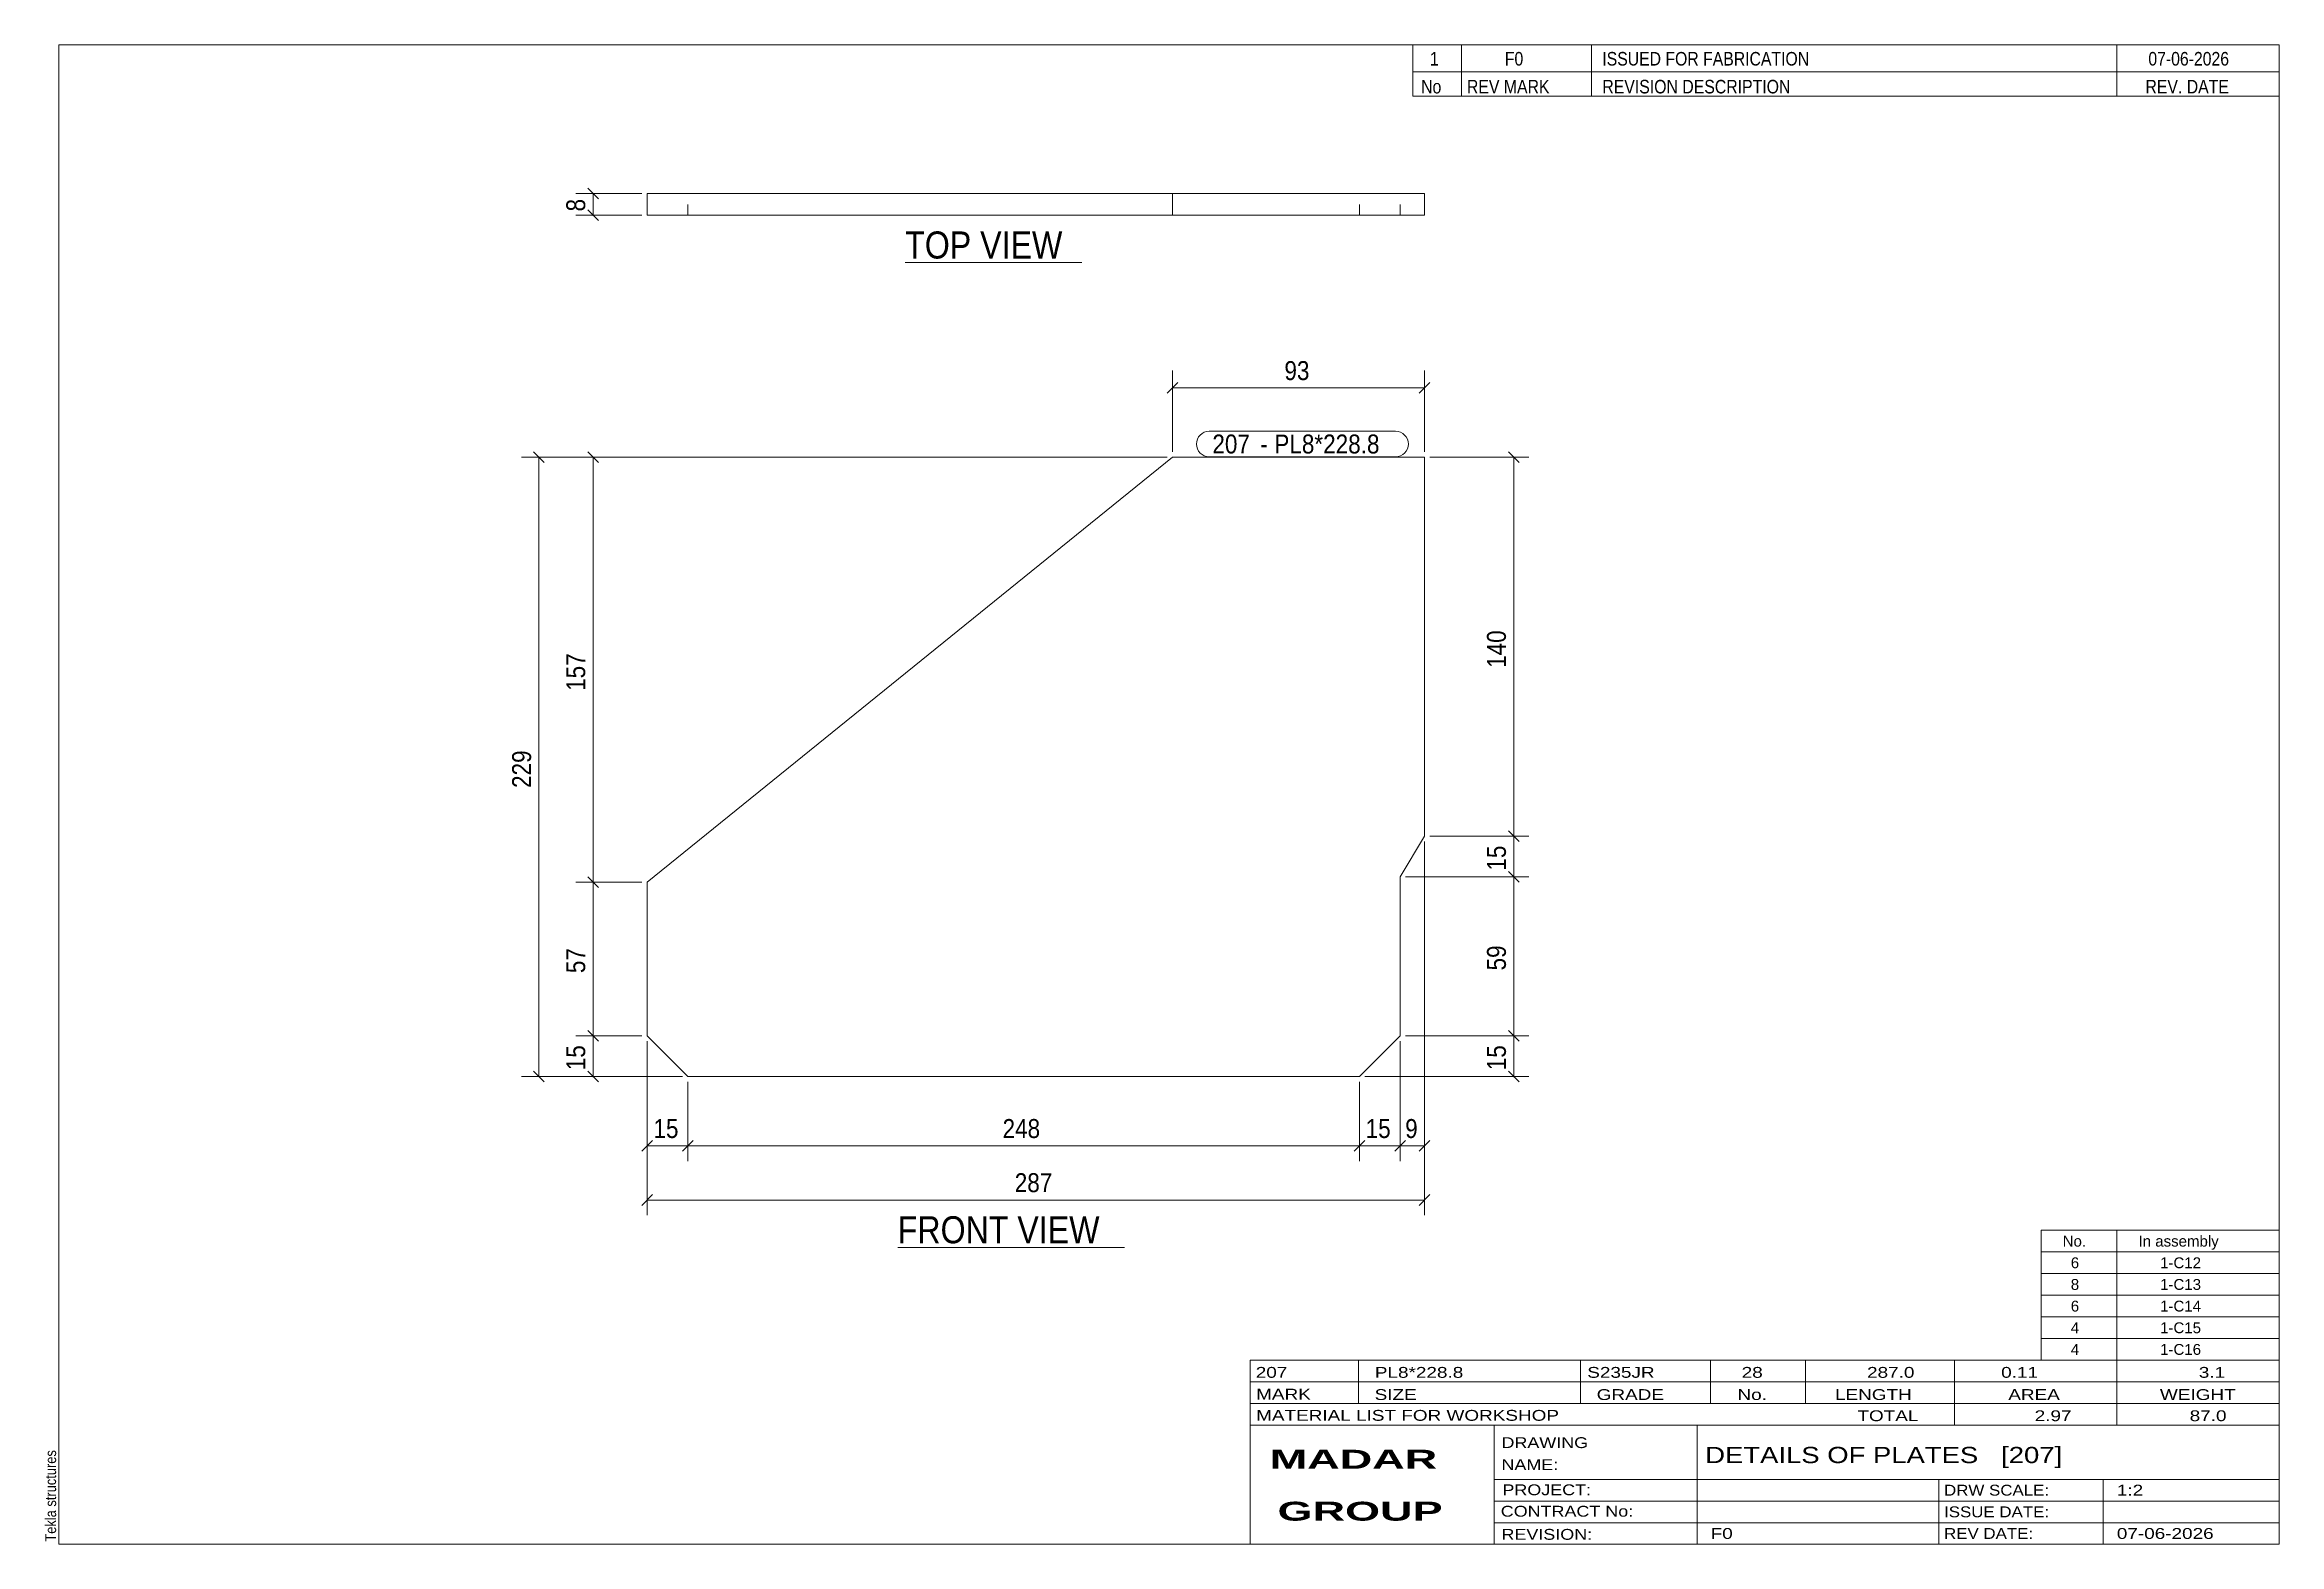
# Model space of a CAD drawing. Header units: millimetres. Extents: x 2 to 415, y 5 to 282.
import ezdxf

# ---------------------------------------------------------------- set-up
doc = ezdxf.new("R2010")
doc.units = ezdxf.units.MM
doc.linetypes.add('XKITLINE00', pattern=[0])
doc.linetypes.add('XKITLINE02', pattern=[4, 2, -2])
for name, color, linetype, lineweight in [('Dimensions', 7, 'Continuous', 0), ('DrawingSheet', 5, 'Continuous', 0), ('OtherObjectType', 7, 'Continuous', 0), ('Part', 2, 'Continuous', 0), ('PartMark', 7, 'Continuous', 0)]:
    doc.layers.add(name, color=color, linetype=linetype, lineweight=lineweight)
doc.styles.add('ARIAL', font='ARIAL.TTF')
doc.styles.add('ARIAL_BOLD', font='ARIALBD.TTF')
doc.styles.add('ARIAL_NARROW', font='ARIALN.TTF')

# ---------------------------------------------------------------- blocks, each defined once
blk = doc.blocks.new('*A1')
at = {"layer": 'Part', "color": 2, "linetype": 'XKITLINE00', "lineweight": 0}
for p, q in [((210.65, 205.7875), (113.65, 127.2875)), ((257.15, 205.7875), (210.65, 205.7875)), ((257.15, 135.7875), (257.15, 205.7875)), ((252.65, 128.2875), (257.15, 135.7875)), ((252.65, 128.2875), (252.65, 98.9125)), ((113.65, 127.2875), (113.65, 98.9125)), ((113.65, 98.9125), (121.15, 91.4125)), ((245.15, 91.4125), (252.65, 98.9125)), ((121.15, 91.4125), (245.15, 91.4125))]:
    blk.add_line(p, q, dxfattribs=at)
blk = doc.blocks.new('*A2')
at = {"layer": 'Part', "color": 2, "linetype": 'XKITLINE00', "lineweight": 0}
for p, q in [((113.65, 250.5), (113.65, 254.5)), ((257.15, 254.5), (113.65, 254.5)), ((210.65, 254.5), (210.65, 250.5)), ((257.15, 250.5), (257.15, 254.5)), ((257.15, 250.5), (113.65, 250.5))]:
    blk.add_line(p, q, dxfattribs=at)
at = {"layer": 'Part', "color": 7, "linetype": 'XKITLINE02', "lineweight": 0}
for p, q in [((121.15, 250.5), (121.15, 254.5)), ((245.15, 250.5), (245.15, 254.5)), ((252.65, 250.5), (252.65, 254.5))]:
    blk.add_line(p, q, dxfattribs=at)
blk = doc.blocks.new('*A3')
at = {"layer": 'DrawingSheet', "color": 5, "linetype": 'XKITLINE00', "lineweight": 0}
for p, q in [((415, 282), (5, 282)), ((5, 282), (5, 5)), ((415, 5), (415, 282)), ((5, 5), (415, 5))]:
    blk.add_line(p, q, dxfattribs=at)
at = {"layer": 'DrawingSheet', "color": 5, "style": 'ARIAL', "width": 0.85}
blk.add_text('Tekla structures', height=2, rotation=90, dxfattribs=at).set_placement((4.5, 5.5))
blk = doc.blocks.new('*A4')
at = {"layer": 'OtherObjectType', "color": 7, "linetype": 'XKITLINE00', "lineweight": 0}
for p, q in [((371, 63), (415, 63)), ((371, 59), (371, 63)), ((385, 59), (385, 63)), ((415, 59), (415, 63)), ((371, 59), (415, 59)), ((371, 55), (371, 59)), ((385, 55), (385, 59)), ((415, 55), (415, 59)), ((371, 55), (415, 55)), ((371, 51), (371, 55)), ((385, 51), (385, 55)), ((415, 51), (415, 55)), ((371, 51), (415, 51)), ((371, 47), (371, 51)), ((385, 47), (385, 51)), ((415, 47), (415, 51)), ((371, 47), (415, 47)), ((371, 43), (371, 47)), ((385, 43), (385, 47)), ((415, 43), (415, 47)), ((371, 43), (415, 43)), ((371, 39), (371, 43)), ((385, 39), (385, 43)), ((415, 39), (415, 43)), ((371, 39), (415, 39))]:
    blk.add_line(p, q, dxfattribs=at)
at = {"layer": 'OtherObjectType', "color": 7, "style": 'ARIAL_NARROW', "width": 1.211571}
for s, p in [('No.', (375, 60)), ('In assembly', (389, 60)), ('6', (376.5, 56)), ('1-C12', (392.99, 56)), ('8', (376.5, 52)), ('1-C13', (392.99, 52)), ('6', (376.5, 48)), ('1-C14', (392.99, 48)), ('4', (376.5, 44)), ('1-C15', (392.99, 44)), ('4', (376.5, 40)), ('1-C16', (392.99, 40))]:
    blk.add_text(s, height=2, dxfattribs=at).set_placement(p)
blk = doc.blocks.new('*A5')
at = {"layer": 'OtherObjectType', "color": 7, "linetype": 'XKITLINE00', "lineweight": 0}
for p, q in [((255, 282), (415, 282)), ((415, 282), (255, 282)), ((255, 282), (255, 277)), ((264, 282), (264, 277)), ((288, 282), (288, 277)), ((385, 282), (385, 277)), ((415, 282), (415, 277)), ((255, 277), (415, 277)), ((255, 277), (255, 272.5)), ((255, 277), (415, 277)), ((264, 277), (264, 272.5)), ((288, 277), (288, 272.5)), ((385, 277), (385, 272.5)), ((415, 277), (415, 272.5)), ((415, 272.5), (255, 272.5))]:
    blk.add_line(p, q, dxfattribs=at)
at = {"layer": 'OtherObjectType', "color": 7, "style": 'ARIAL_NARROW'}
for s, width, p in [('1', 1.017001, (258.16, 278.15)), ('F0', 1.017001, (272, 278.15)), ('ISSUED FOR FABRICATION', 1.017001, (290, 278.15)), ('07-06-2026', 1.017001, (390.82, 278.15)), ('No', 1.02, (256.54, 273)), ('REV MARK', 1.02, (265, 273)), ('REVISION DESCRIPTION', 1.02, (290, 273)), ('REV. DATE', 1.02, (390.28, 273))]:
    blk.add_text(s, height=2.5, dxfattribs=dict(at, width=width)).set_placement(p)
blk = doc.blocks.new('*A6')
at = {"layer": 'OtherObjectType', "color": 7, "linetype": 'XKITLINE00', "lineweight": 0}
for p, q in [((225, 39), (415, 39)), ((225, 39), (225, 35)), ((225, 39), (415, 39)), ((245, 35), (245, 39)), ((286, 35), (286, 39)), ((310, 35), (310, 39)), ((327.5, 35), (327.5, 39)), ((355, 35), (355, 39)), ((385, 35), (385, 39)), ((415, 35), (415, 39)), ((225, 35), (415, 35)), ((225, 35), (225, 5)), ((225, 35), (415, 35)), ((245, 31), (245, 35)), ((286, 31), (286, 35)), ((310, 31), (310, 35)), ((327.5, 31), (327.5, 35)), ((355, 31), (355, 35)), ((385, 31), (385, 35)), ((415, 31), (415, 35)), ((225, 31), (415, 31)), ((355, 27), (355, 31)), ((385, 27), (385, 31)), ((415, 27), (415, 31)), ((225, 27), (415, 27)), ((270, 21), (270, 27)), ((307.5, 17), (307.5, 27)), ((415, 21), (415, 27)), ((270, 21), (270, 5)), ((415, 17), (415, 21)), ((270, 17), (415, 17)), ((307.5, 5), (307.5, 17)), ((352.16, 13), (352.16, 17)), ((382.5, 5), (382.5, 17)), ((415, 13), (415, 17)), ((270, 13), (415, 13)), ((352.16, 5), (352.16, 13)), ((415, 9), (415, 13)), ((270, 9), (415, 9)), ((415, 5), (415, 9)), ((225, 5), (415, 5)), ((262.5, 5), (415, 5))]:
    blk.add_line(p, q, dxfattribs=at)
at = {"layer": 'OtherObjectType', "color": 7, "style": 'ARIAL_NARROW'}
for s, height, width, p in [('207', 2, 1.525501, (226.01, 35.76)), ('PL8*228.8', 2, 1.525501, (248, 35.76)), ('S235JR', 2, 1.525501, (287.22, 35.76)), ('28', 2, 1.525501, (315.73, 35.76)), ('287.0', 2, 1.525501, (338.88, 35.76)), ('0.11', 2, 1.525501, (363.64, 35.76)), ('3.1', 2, 1.525501, (400.14, 35.76)), ('MARK', 2, 1.525501, (226.08, 31.73)), ('SIZE', 2, 1.525501, (247.96, 31.66)), ('GRADE', 2, 1.525501, (288.96, 31.66)), ('No.', 2, 1.525501, (314.96, 31.66)), ('LENGTH', 2, 1.525501, (332.96, 31.66)), ('AREA', 2, 1.525501, (364.96, 31.66)), ('WEIGHT', 2, 1.525501, (392.96, 31.66)), ('MATERIAL LIST FOR WORKSHOP', 2, 1.525501, (226.08, 27.82)), ('TOTAL', 2, 1.525501, (337.1, 27.75)), ('2.97', 2, 1.525501, (369.83, 27.75)), ('87.0', 2, 1.525501, (398.45, 27.75)), ('DRAWING', 2, 1.445, (271.38, 22.78)), ('NAME:', 2, 1.445, (271.38, 18.72)), ('DETAILS OF PLATES   [207]', 3, 1.474651, (309, 20)), ('PROJECT:', 2, 1.445, (271.55, 14.07)), ('DRW SCALE:', 2, 1.36, (353.1, 14)), ('1:2', 2, 1.525501, (385, 14)), ('CONTRACT No:', 2, 1.445, (271.25, 10.11)), ('ISSUE DATE:', 2, 1.36, (353.1, 10)), ('REVISION:', 2, 1.445, (271.38, 5.84)), ('F0', 2, 1.525501, (310, 6)), ('REV DATE:', 2, 1.36, (353.1, 6)), ('07-06-2026', 2, 1.525501, (385, 6))]:
    blk.add_text(s, height=height, dxfattribs=dict(at, width=width)).set_placement(p)
at = {"layer": 'OtherObjectType', "color": 1, "style": 'ARIAL_BOLD', "width": 1.7}
for s, p in [('MADAR ', (228.58, 18.97)), ('GROUP', (230.03, 9.37))]:
    blk.add_text(s, height=3.5, dxfattribs=at).set_placement(p)
blk = doc.blocks.new('*A7')
at = {"layer": 'Dimensions', "color": 7, "linetype": 'XKITLINE00', "lineweight": 0}
for p, q in [((92.66, 206.78), (94.64, 204.8)), ((209.65, 205.79), (90.45, 205.79)), ((93.65, 91.41), (93.65, 205.79)), ((120.15, 91.41), (90.45, 91.41)), ((92.66, 92.4), (94.64, 90.42))]:
    blk.add_line(p, q, dxfattribs=at)
at = {"layer": 'Dimensions', "color": 3}
for p in [(93.65, 205.79), (93.65, 91.41)]:
    blk.add_point(p, dxfattribs=at)
at = {"layer": 'Dimensions', "color": 3, "style": 'ARIAL', "width": 0.85}
blk.add_text('229', height=3.5, rotation=90.0002, dxfattribs=at).set_placement((92.2, 144.71))
blk = doc.blocks.new('*A8')
at = {"layer": 'Dimensions', "color": 7, "linetype": 'XKITLINE00', "lineweight": 0}
for p, q in [((102.66, 99.9), (104.64, 97.92)), ((112.65, 98.91), (100.45, 98.91)), ((103.65, 91.41), (103.65, 98.91)), ((120.15, 91.41), (100.45, 91.41)), ((102.66, 92.4), (104.64, 90.42))]:
    blk.add_line(p, q, dxfattribs=at)
at = {"layer": 'Dimensions', "color": 3}
for p in [(103.65, 98.91), (103.65, 91.41)]:
    blk.add_point(p, dxfattribs=at)
at = {"layer": 'Dimensions', "color": 3, "style": 'ARIAL', "width": 0.85}
blk.add_text('15', height=3.5, rotation=90.0002, dxfattribs=at).set_placement((102.2, 92.57))
blk = doc.blocks.new('*A9')
at = {"layer": 'Dimensions', "color": 7, "linetype": 'XKITLINE00', "lineweight": 0}
for p, q in [((102.66, 128.28), (104.64, 126.3)), ((112.65, 127.29), (100.45, 127.29)), ((103.65, 98.91), (103.65, 127.29)), ((102.66, 99.9), (104.64, 97.92)), ((112.65, 98.91), (100.45, 98.91))]:
    blk.add_line(p, q, dxfattribs=at)
at = {"layer": 'Dimensions', "color": 3}
for p in [(103.65, 127.29), (103.65, 98.91)]:
    blk.add_point(p, dxfattribs=at)
at = {"layer": 'Dimensions', "color": 3, "style": 'ARIAL', "width": 0.85}
blk.add_text('57', height=3.5, rotation=90.0002, dxfattribs=at).set_placement((102.2, 110.5))
blk = doc.blocks.new('*A10')
at = {"layer": 'Dimensions', "color": 7, "linetype": 'XKITLINE00', "lineweight": 0}
for p, q in [((102.66, 206.78), (104.64, 204.8)), ((209.65, 205.79), (100.45, 205.79)), ((103.65, 127.29), (103.65, 205.79)), ((102.66, 128.28), (104.64, 126.3)), ((112.65, 127.29), (100.45, 127.29))]:
    blk.add_line(p, q, dxfattribs=at)
at = {"layer": 'Dimensions', "color": 3}
for p in [(103.65, 205.79), (103.65, 127.29)]:
    blk.add_point(p, dxfattribs=at)
at = {"layer": 'Dimensions', "color": 3, "style": 'ARIAL', "width": 0.85}
blk.add_text('157', height=3.5, rotation=90.0002, dxfattribs=at).set_placement((102.2, 162.64))
blk = doc.blocks.new('*A11')
at = {"layer": 'Dimensions', "color": 7, "linetype": 'XKITLINE00', "lineweight": 0}
for p, q in [((272.66, 99.9), (274.64, 97.92)), ((253.65, 98.91), (276.45, 98.91)), ((273.65, 91.41), (273.65, 98.91)), ((246.15, 91.41), (276.45, 91.41)), ((272.66, 92.4), (274.64, 90.42))]:
    blk.add_line(p, q, dxfattribs=at)
at = {"layer": 'Dimensions', "color": 3}
for p in [(273.65, 98.91), (273.65, 91.41)]:
    blk.add_point(p, dxfattribs=at)
at = {"layer": 'Dimensions', "color": 3, "style": 'ARIAL', "width": 0.85}
blk.add_text('15', height=3.5, rotation=90.0002, dxfattribs=at).set_placement((272.2, 92.57))
blk = doc.blocks.new('*A12')
at = {"layer": 'Dimensions', "color": 7, "linetype": 'XKITLINE00', "lineweight": 0}
for p, q in [((253.65, 128.29), (276.45, 128.29)), ((272.66, 129.28), (274.64, 127.3)), ((273.65, 98.91), (273.65, 128.29)), ((272.66, 99.9), (274.64, 97.92)), ((253.65, 98.91), (276.45, 98.91))]:
    blk.add_line(p, q, dxfattribs=at)
at = {"layer": 'Dimensions', "color": 3}
for p in [(273.65, 128.29), (273.65, 98.91)]:
    blk.add_point(p, dxfattribs=at)
at = {"layer": 'Dimensions', "color": 3, "style": 'ARIAL', "width": 0.85}
blk.add_text('59', height=3.5, rotation=90.0002, dxfattribs=at).set_placement((272.2, 111))
blk = doc.blocks.new('*A13')
at = {"layer": 'Dimensions', "color": 7, "linetype": 'XKITLINE00', "lineweight": 0}
for p, q in [((272.66, 136.78), (274.64, 134.8)), ((258.15, 135.79), (276.45, 135.79)), ((273.65, 128.29), (273.65, 135.79)), ((253.65, 128.29), (276.45, 128.29)), ((272.66, 129.28), (274.64, 127.3))]:
    blk.add_line(p, q, dxfattribs=at)
at = {"layer": 'Dimensions', "color": 3}
for p in [(273.65, 135.79), (273.65, 128.29)]:
    blk.add_point(p, dxfattribs=at)
at = {"layer": 'Dimensions', "color": 3, "style": 'ARIAL', "width": 0.85}
blk.add_text('15', height=3.5, rotation=90.0002, dxfattribs=at).set_placement((272.2, 129.44))
blk = doc.blocks.new('*A14')
at = {"layer": 'Dimensions', "color": 7, "linetype": 'XKITLINE00', "lineweight": 0}
for p, q in [((272.66, 206.78), (274.64, 204.8)), ((258.15, 205.79), (276.45, 205.79)), ((273.65, 135.79), (273.65, 205.79)), ((272.66, 136.78), (274.64, 134.8)), ((258.15, 135.79), (276.45, 135.79))]:
    blk.add_line(p, q, dxfattribs=at)
at = {"layer": 'Dimensions', "color": 3}
for p in [(273.65, 205.79), (273.65, 135.79)]:
    blk.add_point(p, dxfattribs=at)
at = {"layer": 'Dimensions', "color": 3, "style": 'ARIAL', "width": 0.85}
blk.add_text('140', height=3.5, rotation=90.0002, dxfattribs=at).set_placement((272.2, 166.89))
blk = doc.blocks.new('*A15')
at = {"layer": 'Dimensions', "color": 7, "linetype": 'XKITLINE00', "lineweight": 0}
for p, q in [((257.15, 134.79), (257.15, 65.8)), ((113.65, 97.91), (113.65, 65.8)), ((114.64, 69.59), (112.66, 67.61)), ((113.65, 68.6), (257.15, 68.6)), ((258.14, 69.59), (256.16, 67.61))]:
    blk.add_line(p, q, dxfattribs=at)
at = {"layer": 'Dimensions', "color": 3}
for p in [(113.65, 68.6), (257.15, 68.6)]:
    blk.add_point(p, dxfattribs=at)
at = {"layer": 'Dimensions', "color": 3, "style": 'ARIAL', "width": 0.85}
blk.add_text('287', height=3.5, dxfattribs=at).set_placement((181.51, 70.05))
blk = doc.blocks.new('*A16')
at = {"layer": 'Dimensions', "color": 7, "linetype": 'XKITLINE00', "lineweight": 0}
for p, q in [((211.64, 219.59), (209.66, 217.61)), ((210.65, 206.79), (210.65, 221.8)), ((258.14, 219.59), (256.16, 217.61)), ((257.15, 206.79), (257.15, 221.8)), ((210.65, 218.6), (257.15, 218.6))]:
    blk.add_line(p, q, dxfattribs=at)
at = {"layer": 'Dimensions', "color": 3}
for p in [(210.65, 218.6), (257.15, 218.6)]:
    blk.add_point(p, dxfattribs=at)
at = {"layer": 'Dimensions', "color": 3, "style": 'ARIAL', "width": 0.85}
blk.add_text('93', height=3.5, dxfattribs=at).set_placement((231.3, 220.05))
blk = doc.blocks.new('*A17')
at = {"layer": 'Dimensions', "color": 7, "linetype": 'XKITLINE00', "lineweight": 0}
for p, q in [((113.65, 97.91), (113.65, 75.8)), ((121.15, 90.41), (121.15, 75.8)), ((114.64, 79.59), (112.66, 77.61)), ((113.65, 78.6), (121.15, 78.6)), ((122.14, 79.59), (120.16, 77.61))]:
    blk.add_line(p, q, dxfattribs=at)
at = {"layer": 'Dimensions', "color": 3}
for p in [(113.65, 78.6), (121.15, 78.6)]:
    blk.add_point(p, dxfattribs=at)
at = {"layer": 'Dimensions', "color": 3, "style": 'ARIAL', "width": 0.85}
blk.add_text('15', height=3.5, dxfattribs=at).set_placement((114.8, 80.05))
blk = doc.blocks.new('*A18')
at = {"layer": 'Dimensions', "color": 7, "linetype": 'XKITLINE00', "lineweight": 0}
for p, q in [((121.15, 90.41), (121.15, 75.8)), ((245.15, 90.41), (245.15, 75.8)), ((122.14, 79.59), (120.16, 77.61)), ((121.15, 78.6), (245.15, 78.6)), ((246.14, 79.59), (244.16, 77.61))]:
    blk.add_line(p, q, dxfattribs=at)
at = {"layer": 'Dimensions', "color": 3}
for p in [(121.15, 78.6), (245.15, 78.6)]:
    blk.add_point(p, dxfattribs=at)
at = {"layer": 'Dimensions', "color": 3, "style": 'ARIAL', "width": 0.85}
blk.add_text('248', height=3.5, dxfattribs=at).set_placement((179.26, 80.05))
blk = doc.blocks.new('*A19')
at = {"layer": 'Dimensions', "color": 7, "linetype": 'XKITLINE00', "lineweight": 0}
for p, q in [((252.65, 97.91), (252.65, 75.8)), ((245.15, 90.41), (245.15, 75.8)), ((246.14, 79.59), (244.16, 77.61)), ((245.15, 78.6), (252.65, 78.6)), ((253.64, 79.59), (251.66, 77.61))]:
    blk.add_line(p, q, dxfattribs=at)
at = {"layer": 'Dimensions', "color": 3}
for p in [(245.15, 78.6), (252.65, 78.6)]:
    blk.add_point(p, dxfattribs=at)
at = {"layer": 'Dimensions', "color": 3, "style": 'ARIAL', "width": 0.85}
blk.add_text('15', height=3.5, dxfattribs=at).set_placement((246.3, 80.05))
blk = doc.blocks.new('*A20')
at = {"layer": 'Dimensions', "color": 7, "linetype": 'XKITLINE00', "lineweight": 0}
for p, q in [((257.15, 134.79), (257.15, 75.8)), ((252.65, 97.91), (252.65, 75.8)), ((253.64, 79.59), (251.66, 77.61)), ((252.65, 78.6), (257.15, 78.6)), ((258.14, 79.59), (256.16, 77.61))]:
    blk.add_line(p, q, dxfattribs=at)
at = {"layer": 'Dimensions', "color": 3}
for p in [(252.65, 78.6), (257.15, 78.6)]:
    blk.add_point(p, dxfattribs=at)
at = {"layer": 'Dimensions', "color": 3, "style": 'ARIAL', "width": 0.85}
blk.add_text('9', height=3.5, dxfattribs=at).set_placement((253.6, 80.05))
blk = doc.blocks.new('*A21')
at = {"layer": 'PartMark', "color": 7, "linetype": 'XKITLINE00', "lineweight": 0}
for p, q in [((217.4, 210.59), (251.84, 210.59)), ((217.4, 205.89), (251.84, 205.89))]:
    blk.add_line(p, q, dxfattribs=at)
for centre, start, end in [((217.4, 208.24), 90, 270), ((251.84, 208.24), 270, 90)]:
    blk.add_arc(centre, 2.35, start, end, dxfattribs=at)
at = {"layer": 'PartMark', "color": 1, "style": 'ARIAL', "width": 0.85}
blk.add_text('207', height=3.5, dxfattribs=at).set_placement((218, 206.49))
at = {"layer": 'PartMark', "color": 3, "style": 'ARIAL', "width": 0.85}
for s, p in [('-', (226.84, 206.49)), ('PL8*228.8', (229.44, 206.49))]:
    blk.add_text(s, height=3.5, dxfattribs=at).set_placement(p)
blk = doc.blocks.new('*A22')
at = {"layer": 'OtherObjectType', "color": 7, "linetype": 'XKITLINE00', "lineweight": 0}
blk.add_line((159.9, 59.85), (201.75, 59.85), dxfattribs=at)
at = {"layer": 'OtherObjectType', "color": 3, "style": 'ARIAL', "width": 0.85}
blk.add_text('FRONT VIEW', height=5, dxfattribs=at).set_placement((159.9, 60.6))
blk = doc.blocks.new('*A23')
at = {"layer": 'Dimensions', "color": 7, "linetype": 'XKITLINE00', "lineweight": 0}
for p, q in [((112.65, 254.5), (100.45, 254.5)), ((102.66, 255.49), (104.64, 253.51)), ((103.65, 250.5), (103.65, 254.5)), ((112.65, 250.5), (100.45, 250.5)), ((102.66, 251.49), (104.64, 249.51))]:
    blk.add_line(p, q, dxfattribs=at)
at = {"layer": 'Dimensions', "color": 3}
for p in [(103.65, 254.5), (103.65, 250.5)]:
    blk.add_point(p, dxfattribs=at)
at = {"layer": 'Dimensions', "color": 3, "style": 'ARIAL', "width": 0.85}
blk.add_text('8', height=3.5, rotation=90.0002, dxfattribs=at).set_placement((102.2, 251.2))
blk = doc.blocks.new('*A24')
at = {"layer": 'OtherObjectType', "color": 7, "linetype": 'XKITLINE00', "lineweight": 0}
blk.add_line((161.27, 241.75), (193.88, 241.75), dxfattribs=at)
at = {"layer": 'OtherObjectType', "color": 3, "style": 'ARIAL', "width": 0.85}
blk.add_text('TOP VIEW', height=5, dxfattribs=at).set_placement((161.27, 242.5))

msp = doc.modelspace()

# ---------------------------------------------------------------- block references
at = {"lineweight": 0}
for name in ['*A3', '*A5', '*A23', '*A2', '*A24', '*A16', '*A21', '*A7', '*A10', '*A14', '*A1', '*A13', '*A15', '*A20', '*A9', '*A12', '*A8', '*A11', '*A17', '*A19', '*A18', '*A22', '*A4', '*A6']:
    msp.add_blockref(name, (0, 0), dxfattribs=at)

doc.saveas('drawing.dxf')
